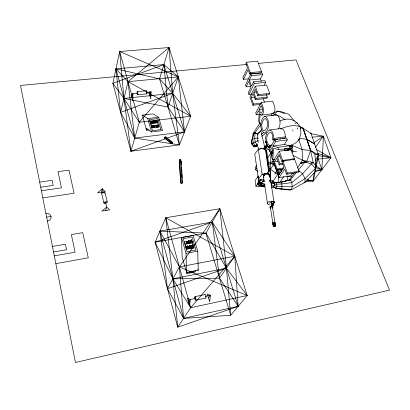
<?xml version="1.0" encoding="UTF-8"?>
<svg xmlns="http://www.w3.org/2000/svg" width="410" height="410" viewBox="0 0 410 410"><rect width="100%" height="100%" fill="white"/><g stroke="black" fill="none" stroke-linecap="round" stroke-linejoin="round"><path stroke-width="0.61" d="M275.346 139.733C270.287 141.983 274.51 133.286 270.318 132.23C265.731 134.26 265.449 142.629 269.575 145.401L272.112 145.053M270.518 182.322L272.24 182.968L272.732 182.394L272.737 181.005L269.98 179.99L269.191 180.912M271.451 187.18L273.906 186.893L274.439 185.453L274.72 182.722L272.732 182.394L272.742 181.005L274.72 182.722L276.273 182.532L276.776 184.187L276.847 186.678L274.439 185.453L271.594 185.827L271.671 182.824M290.905 150.629L290.931 148.097M270.272 179.431L270.364 175.639M270.395 174.373L270.913 152.663L272.158 152.546M277.79 169.35L277.657 174.383L279.497 174.721M278.19 182.347L278.528 169.745M287.287 180.718L287.42 176.326M170.909 142.88L171.857 143.664L172.318 142.234L166.122 137.186L165.168 136.863L164.466 137.396L164.712 138.247L170.878 143.336L171.857 143.664L172.579 143.116L172.318 142.234L171.339 141.906L165.168 136.863M252.97 135.474L253.078 133.434L259.935 123.087M253.288 134.921L253.359 133.563L255.076 132.948L257.408 133.947L258.192 134.957M255.076 132.948L254.697 138.508L255.138 142.065L256.973 144.52L254.81 145.919L253.616 146.119L251.53 143.91L251.489 141.019L253.262 135.413M260.729 123.292L259.479 123.451L260.16 114.113A5.499 2.255 83.5 0 0 262.221 114.744C265.173 111.1 262.62 106.139 261.278 102.413L272.66 101.121C274.039 104.801 276.612 109.793 273.572 113.375A5.468 2.322 83.6 0 1 272.153 113.452M271.205 115.856L271.353 113.995M266.403 143.546L266.172 146.201L266.664 147.564L266.162 146.893L265.957 145.463L266.29 146.39M304.645 181.912L313.327 180.943L314.05 173.01M274.485 159.639L272.681 159.905L273.757 148.21L278.723 149.722L290.382 148.082L289.501 145.745L284.35 144.494L272.845 146.083L275.674 141.44L287.282 139.866L286.564 137.965L274.966 139.528L268.924 149.527L269.606 151.408L272.137 151.054M272.732 182.394L269.852 181.328L269.98 179.99M300.356 128.996L300.479 127.735C296.609 119.371 287.774 116.845 279.769 121.216M284.847 150.89L285.093 148.44M158.081 126.905L158.747 126.413L158.516 125.619L157.619 125.311L156.953 125.803L157.184 126.598L158.081 126.905L158.429 126.418L158.516 125.619L157.548 124.85M272.881 223.142C273.106 224.659 276.386 222.758 274.126 222.574C271.148 222.461 273.583 228.58 275.417 225.725L272.532 207.368M273.347 226.166C273.209 225.269 275.033 224.993 275.417 225.725M155.877 121.867L156.84 122.621L157.507 122.134L157.276 121.345L156.384 121.042L155.718 121.529L155.943 122.318L156.84 122.621L157.184 122.129L157.276 121.345L156.312 120.596M154.252 122.928L154.918 122.441L154.693 121.647L153.796 121.345L153.125 121.831L153.35 122.626L154.252 122.928L154.693 121.647L153.74 120.899M253.359 133.563L252.637 139.226L253.324 142.982L255.292 145.611L256.978 145.945L256.445 146.211L253.016 145.791L254.958 146.959L255.953 145.811M152.879 127.53L153.325 126.239L152.423 125.937L151.751 126.429L151.977 127.223L152.879 127.53L153.555 127.033L153.325 126.239M151.654 123.236L152.325 122.744L152.1 121.954L151.198 121.647L150.526 122.139L150.752 122.928L151.654 123.236L152.1 121.954L151.157 121.201M205.605 296.789L205.615 296.409M307.126 180.072L313.327 180.943L318.457 155.098L310.913 133.168L298.675 125.808M179.975 160.392L180.205 159.234L181.251 161.642L182.583 182.839L181.861 183.429L180.861 183.096L180.59 182.178L179.237 160.971L180.205 159.234L181.251 161.642L180.518 162.222L181.861 183.429M262.482 181.128L262.057 183.121L259.468 186.201L259.176 185.069L258.756 185.566L259.458 186.155L264.435 186.945L259.93 185.592L257.526 184.428L257.326 183.644L260.063 180.349L264.896 181.65M167.224 138.124L184.546 131.871L178.299 76.875L119.653 51.506L112.868 83.343L130.923 151.234L179.411 144.889L190.701 116.25L169.053 47.534L119.653 51.506L123.963 98.415L130.923 151.234L165.435 138.77M187.006 246.902L187.242 245.923L188.246 248.158L187.544 248.783L186.57 248.47L186.299 247.527L187.242 245.923L188.246 248.158M189.645 243.873L189.569 242.602L188.564 240.368L188.328 241.357L187.626 241.972L187.898 242.904L188.866 243.217L189.569 242.602L188.564 240.368L187.626 241.972M272.43 206.389L273.895 201.935L271.994 206.015L272.43 206.389L274.285 201.992L272.235 201.269L273.895 201.935L272.43 206.389L271.722 201.889L271.425 202.248L272.132 206.748L272.763 206.127L274.285 201.992L273.511 201.874L271.994 206.015L272.132 206.748L273.511 201.874L271.41 201.213A3.347 1.758 -8.5 0 0 267.525 203.037A3.347 1.758 -8.5 0 0 270.169 204.826M101.434 192.285L102.29 188.759L105.308 191.706L97.544 192.864L102.29 188.759L103.315 193.033M191.101 248.921L191.019 247.645L190.02 245.411L189.779 246.395L189.077 247.015L189.348 247.958L190.322 248.27L191.019 247.645L190.02 245.411L189.077 247.015M191.086 240.854L191.332 239.87L192.326 242.1L191.629 242.715L190.66 242.402L190.389 241.469L191.332 239.87L192.326 242.1M271.651 187.267L273.224 186.837L275.771 188.272L276.453 188.287L276.837 186.658L292.171 186.765L305.06 178.616L315.351 168.418L316.048 166.06L314.803 153.975L310.611 150.48L303.046 128.197L300.135 127.09M193.863 248.409L193.515 246.2L192.787 244.903L192.546 245.887L191.844 246.507L191.921 247.778M260.063 180.349L259.689 181.83L257.526 184.428M131.897 97.693L132.932 93.685L137.929 93.172M179.237 160.971L179.513 161.888L180.518 162.222L180.205 159.234L179.513 161.888L180.861 183.096M187.898 242.904L188.564 240.368L188.866 243.217M187.544 248.783L187.242 245.923L186.57 248.47L186.647 249.746M190.66 242.402L191.332 239.87L191.629 242.715M189.348 247.958L190.02 245.411L190.322 248.27M192.116 247.445L192.787 244.903L193.786 247.138L193.089 247.758L192.116 247.445L191.844 246.507L192.787 244.903L193.089 247.758M105.78 210.494L106.687 207.086L105.513 202.202M290.388 145.986L295.917 142.731L299.182 139.636L300.919 133.235L300.479 127.735M130.923 151.234L139.272 122.262L178.299 76.875L163.877 64.601L115.953 68.859L120.581 112.361L134.716 138.073L179.411 144.889L172.707 93.347L169.053 47.534L128.023 81.692L120.581 112.361L172.707 93.347L190.701 116.25L139.272 122.262L123.963 98.415L112.868 83.343L163.877 64.601L184.546 131.871L134.716 138.073L115.953 68.859L159.546 78.863L172.707 93.347L123.963 98.415L168.038 107.102L184.546 131.871M149.87 95.822L151.044 91.835L146.672 92.281M169.053 47.534L159.546 78.863L179.411 144.889M315.572 164.569L318.457 155.098L310.611 150.48L302.134 149.594L291.551 145.171M149.055 129.975L146.57 130.272L147.118 128.509M288.245 148.958L287.861 150.152L285.416 150.711M272.932 204.564L273.895 201.935M155.113 242.197L165.753 217.761L219.837 208.721L247.184 295.528L230.686 315.295L183.583 318.38L167.485 288.717L159.931 231.122L212.252 222.051L234.792 256.194L238.154 306.347L177.709 327.18L155.113 242.197L212.252 222.051L238.154 306.347L183.583 318.38L159.931 231.122L205.958 233.116L226.428 268.191L247.184 295.528L190.696 307.715L177.709 327.18L172.871 278.851L165.753 217.761L234.792 256.194L219.504 278.134L172.871 278.851L155.113 242.197L205.958 233.116L219.837 208.721L226.428 268.191L230.686 315.295L205.958 233.116M243.504 79.325L248.065 69.623L249.669 73.984L260.852 72.888L261.508 71.571L257.603 61.218L246.461 62.238L245.841 63.581L247.435 67.901L242.889 77.628L243.504 79.325L248.383 78.838M249.669 73.984L250.3 72.662L246.461 62.238M261.375 81.329L260.478 78.935L262.656 74.605L262 72.877L250.787 73.979L245.534 84.937L246.159 86.653L250.443 86.202M246.159 86.653L248.711 81.359L250.91 87.371L248.322 92.624L248.947 94.361L252.022 94.028M264.117 85.213L265.588 82.374L264.927 80.621L253.662 81.774L251.54 86.09L249.336 80.063L251.432 75.717L250.787 73.979M248.947 94.361L254.313 83.537L253.662 81.774M266.264 94.382L267.299 97.144L266.623 98.405L255.399 99.661L256.045 98.395L253.81 92.281L255.307 89.303L257.736 95.894L269.047 94.648L269.734 93.367L266.597 85.049L255.307 86.233L249.91 97.021L252.898 105.278L260.314 104.422M252.898 105.278L253.539 104.037L251.171 97.518L253.165 93.557L255.399 99.661M257.736 95.894L258.397 94.607L255.307 86.233M278.528 128.955C280.732 124.727 281.024 117.701 276.683 114.846L264.558 116.322C259.807 120.017 259.279 129.304 264.055 133.091C269.841 130.652 270.169 119.802 265.255 116.235L264.558 116.322M261.278 102.413L255.686 112.97L256.332 114.759L259.438 114.385M255.425 146.073L254.958 146.959L253.354 145.888M256.332 114.759L258.536 110.628L259.289 112.688L258.628 121.099L259.479 123.451M259.156 109.465L261.293 105.457C262.154 107.707 263.522 110.777 261.524 112.847L260.929 112.97L260.304 112.345L259.156 109.465L262.292 109.096M253.687 145.986L255.486 146.693L253.959 146.062L252.053 143.633L251.694 140.184L252.637 139.226L254.697 138.508L257.459 137.95L258.628 138.365M254.436 145.898L256.445 146.211M254.907 145.74L256.978 145.945M257.188 134.992L257.782 133.906L260.929 130.949L265.229 149.517A2.768 1.619 -8.8 0 0 264.752 148.768L264.271 148.502M195.939 270.262L194.868 272.035L186.832 273.624L187.867 271.851M315.439 167.029L316.048 166.06L313.178 162.555L306.87 161.161L300.023 163.867L302.426 160.141L302.134 149.594L298.757 139.462M194.13 270.887L193.725 271.563L188.907 272.517L189.307 271.84L192.321 271.246M284.453 138.508L285.473 136.873C284.981 133.962 284.73 128.812 281.019 128.494L269.529 129.975C264.317 133.732 264.737 142.475 268.688 147.108L269.575 145.401M272.916 140.061L273.901 138.426C273.383 135.52 273.209 130.375 269.529 129.975M315.218 160.484L318.457 155.098L314.803 153.975M269.606 151.408L271.994 147.482L272.696 147.661L271.784 157.43L272.681 159.905M267.622 158.029L272.24 150.496M297.496 167.936L300.094 163.759L305.066 162.032L306.316 162.109M293.601 159.869L294.39 158.706L290.951 149.588L279.287 151.239L273.096 161.053L276.366 170.088L283.023 169.084M274.249 159.439L271.579 163.672L275.069 166.076M284.35 144.494L287.282 139.866M276.366 170.088L277.098 168.971L274.51 161.832L276.796 158.229L279.241 164.922L282.9 164.374M279.241 164.922L279.984 163.774L277.529 157.071L279.251 154.36L281.911 161.591L284.376 161.227M269.519 170.873L274.259 163.441L277.657 174.383L279.548 174.183M188.518 302.18L190.245 299.51L195.744 298.347M281.911 161.591L282.674 160.423L294.39 158.706M279.082 177.591L284.714 169.202L286.564 174.224L298.326 172.41L299.131 171.272L294.636 159.357L282.915 161.079L282.152 162.242L283.986 167.224L278.38 175.639L279.082 177.591L290.618 175.798L292.438 173.179M274.823 174.188L277.883 169.525M272.86 181.62L281.122 169.145M292.094 152.587L293.012 151.198L291.894 147.774M310.595 133.639L310.913 133.168L310.826 133.691L323.357 136.197L330.962 157.783L313.327 180.943L306.598 179.857M279.845 182.332L283.71 176.659M286.564 174.224L287.343 173.087L299.131 171.272M281.014 182.199L289.234 180.205L294.477 172.584M219.837 208.721L179.385 266.915L167.485 288.717L226.428 268.191L172.871 278.851L190.696 307.715L234.792 256.194L179.385 266.915L159.931 231.122M208.526 297.921L210.422 295.241L207.404 294.062L209.653 301.801L210.422 295.241L205.528 296.276M315.362 147.487L323.357 136.197L312.087 137.201M269.524 177.058L270.646 175.623L268.719 173.773L267.612 173.353L267.494 172.6L268.601 171.216L265.178 147.569L263.881 149.671L263.671 148.333L262.984 148.271L258.326 149.184L254.764 154.093L258.449 179.032L264.25 179.975L263.169 181.369M253.078 133.434L254.974 132.758L260.852 124.676M318.457 155.098L318.124 155.559L330.962 157.783L316.233 149.424M263.461 148.615L265.372 146.011L269.011 171.549L267.612 173.353L262.128 174.219L258.449 179.032M256.624 165.481L255.163 167.444L255.502 169.75L257.88 171.272M255.502 169.75L256.962 167.787M257.982 176.725L255.112 180.497L255.932 186.196L258.464 186.596L259.192 185.658M296.292 172.472L290.598 179.887L289.234 180.205M255.932 186.196L258.961 182.265M260.401 180.395L261.119 179.462M267.018 144.904L267.253 145.504L266.162 146.893L266.961 148.251L266.459 146.852M303.948 182.476L305.127 182.26L314.572 172.564L315.351 168.418L311.426 163.964L305.066 162.032L298.188 170.001L302.565 173.83L305.06 178.616L305.127 182.26L291.474 189.763L290.101 190.025L280.87 189.159L275.766 188.236L291.474 189.763L292.171 186.765L291.823 182.604L290.598 179.887L281.173 182.045L275.597 182.537M272.645 115.435L274.28 114.58L277.539 111.069L281.88 111.894L288.958 114.359L294.283 121.109M261.744 129.35L257.547 133.86L254.974 132.758M256.973 144.52L257.7 143.889M261.231 134.465L263.666 132.425M180.59 182.178L181.03 181.82M300.043 127.812L303.046 128.197L310.611 150.48L313.178 162.555L311.426 163.964L302.565 173.83L291.823 182.604L281.813 183.936L274.649 184.259L272.24 182.968M261.662 136.279L266.7 132.579M266.372 141.645L265.531 142.26L266.531 143.479M281.619 171.611L277.657 174.383L269.047 168.274M314.106 142.608L323.357 136.197L321.896 169.689L315.146 171.785M284.622 149.348L285.57 148.702L287.533 149.225L290.567 148.733L292.709 147.605L291.674 144.868M251.53 143.91L258.551 140.353M298.178 140.159L299.182 139.636M280.271 128.843L281.019 128.494M271.958 113.596L277.539 111.069L284.812 113.58M280.296 128.95C286.349 126.639 293.391 124.209 299.746 126.577M289.332 146.396L290.859 145.842L292.32 146.575M274.756 183.075L276.273 182.532M280.87 189.159L281.624 188.892L281.978 186.934L281.813 183.936L281.173 182.045M253.959 146.062L257.413 145.494M268.284 163.021L272.901 161.576M290.336 145.606L292.033 145.078M281.286 182.291L290.239 179.513M300.899 162.729L302.052 162.427M195.688 300.217L205.779 298.075M194.97 296.65L205.056 294.529M198.209 270.262L186.56 272.558L185.996 253.359L181.507 237.544L193.171 235.463L197.758 251.156L198.209 270.262L197.856 269.052M185.996 253.359L197.758 251.156M193.366 245.472L186.037 246.82L186.119 248.096M185.269 244.134L192.592 242.802M55.857 263.666L88.278 257.818L82.738 232.66L71.355 234.566L75.102 252.211L54.315 255.881M164.466 137.396L170.621 142.454L170.878 143.336L172.579 143.116M53.541 251.996L66.528 249.726L65.385 244.222L52.444 246.446M46.632 217.162L51.009 216.47A4.454 3.946 -0.4 0 1 47.406 221.057M284.863 150.619L289.014 150.25M150.752 122.928L152.325 122.744M153.35 122.626L154.918 122.441M155.943 122.318L157.507 122.134M277.098 168.971L283.766 167.962M42.809 197.886L74.072 193.269L68.982 170.15L57.994 171.641L61.433 187.857L41.389 190.747M279.984 163.774L282.434 163.411M274.51 161.832L278.134 161.299M151.977 127.223L153.555 127.033L152.602 126.26M157.184 126.598L158.747 126.413M277.529 157.071L279.968 156.717M40.682 187.18L53.203 185.397L52.157 180.344L39.673 182.086M272.845 146.083L277.857 147.364L289.501 145.745M269.626 145.545L271.528 145.284M268.688 147.108L270.585 146.841M266.438 142.639L265.839 142.716L265.998 141.419L265.531 142.26L266.541 143.459M273.901 138.426L285.473 136.873M272.86 139.907L274.685 139.661M276.56 139.569L277.775 139.405M279.599 139.159L280.809 138.995M282.633 138.754L283.848 138.59M275.966 114.933L276.683 114.846M146.006 128.186L151.521 131.969L162.555 130.616L158.655 117.27L153.053 113.893L142.337 115.107L146.57 130.272M261.539 115.041L272.87 113.672M151.521 125.824L158.398 125.004M150.87 123.543L157.737 122.733L156.769 121.98M142.337 115.107L147.708 118.531L158.655 117.27M253.539 104.037L260.97 103.192M251.171 97.518L254.876 97.108M256.045 98.395L267.299 97.144M258.397 94.607L269.734 93.367M253.81 92.281L256.301 92.014M315.423 170.375L321.896 169.689L317.54 156.984M254.313 83.537L265.588 82.374M137.688 94.766L146.739 93.839M249.336 80.063L260.478 78.935M137.299 91.671L146.355 90.754M268.54 163.974L274.567 163.37M317.658 159.121L330.962 157.783L317.601 153.299M251.432 75.717L262.656 74.605M250.3 72.662L261.508 71.571M246.887 64.452L20.5 85.444L75.46 362.466L389.5 290.131L295.989 59.896L258.361 63.386M275.592 182.552L279.215 182.394M289.409 146.595L291.167 146.652L292.709 147.605M311.308 162.432L313.178 162.555M273.224 186.837L276.453 188.287M269.816 149.983L268.688 149.875L267.156 148.927L266.828 148.015M299.561 138.411L306.798 139.251L314.66 144.043L306.88 139.323M255.891 145.217L257.429 145.401M271.994 206.015L272.763 206.127M259.94 185.638L264.798 186.376M266.177 173.353A2.834 1.578 -8.7 0 0 263.856 174.501L262.128 174.219L258.326 149.184M296.604 151.818L293.012 151.198L291.32 150.434L290.526 148.753M256.491 144.833L257.485 145.012M286.744 176.054L291.987 177.017M307.295 179.836L313.327 180.943M146.575 92.803L146.56 91.83M272.742 153.053L270.913 152.663L272.025 156.256M293.068 155.523L302.426 160.141L306.87 161.161L310.611 150.48L303.046 128.197M289.245 147.754L290.382 148.082M274.28 114.58L276.002 115.097M277.15 115.446L280.02 116.307L285.124 119.817M271.41 201.213L273.511 201.874M260.575 184.884L260.278 183.752L257.813 183.055L258.018 183.839L264.804 186.273M272.66 153.248L270.913 152.663L272.45 153.678M315.987 167.716L321.896 169.689L316.089 166.127M164.712 138.247L165.291 138.442M272.235 201.269L274.285 201.992M261.688 183.562L261.39 182.424L258.992 181.64L259.197 182.424L265.214 184.884M155.718 121.529L157.184 122.129L156.384 121.042M153.125 121.831L154.59 122.436L153.796 121.345M150.526 122.139L151.987 122.744L151.198 121.647M156.953 125.803L158.429 126.418L157.619 125.311M151.751 126.429L153.222 127.044L152.423 125.937M247.184 295.528L179.385 266.915L183.583 318.38M266.433 143.295L267.602 146.513L269.964 147.528L269.185 146.729M172.267 143.172L170.621 142.454L171.339 141.906L172.082 143.064M264.855 186.207L258.648 183.08L258.443 182.296M264.763 184.5L259.689 181.83L259.484 181.046M190.701 116.25L128.023 81.692L115.953 68.859M279.605 169.202L281.685 170.642M272.178 182.563L274.649 184.259M302.426 160.141L305.066 162.032M154.191 122.282L155.149 123.036L154.57 121.037M153.97 125.378L156.384 127.325L155.805 125.311M264.752 148.768L266.649 150.67L270.646 175.623L268.934 175.342A2.834 1.578 -8.7 0 0 268.719 173.773M267.602 146.513L268.868 147.954L267.253 145.504M258.628 142.296L257.511 140.866L257.408 133.947M238.154 306.347L219.504 278.134L212.252 222.051M287.682 149.066L288.317 150.142M256.911 145.325L259.315 149.66M296.825 122.692L297.281 123.861M295.031 122.657L295.446 123.733M297.112 128.033L297.532 129.114M292.627 129.908L293.078 131.087M290.859 145.842L291.167 146.652M263.159 98.646L264.465 102.177M274.966 139.528L275.674 141.44M277.857 147.364L278.723 149.722M279.287 151.239L282.674 160.423M282.915 161.079L287.343 173.087M291.151 145.494L291.52 146.636M289.024 148.763L289.393 149.896M273.142 159.849L273.701 161.642M182.583 182.839L182.235 180.672M166.122 137.186L166.219 137.524M166.275 137.704L166.373 138.037M155.487 120.929L156.061 122.928M156.722 125.204L157.302 127.218M190.804 243.125L190.127 240.772L190.204 242.043M192.264 248.173L191.578 245.8L191.695 247.712M189.83 243.304L189.153 240.947L189.307 243.489M190.604 245.979L191.285 248.352M152.894 121.232L153.473 123.236M154.124 125.511L154.703 127.53M187.365 241.27L188.041 243.627M188.81 246.313L189.492 248.685M151.982 121.339L152.556 123.343M153.207 125.624L153.786 127.638M187.062 243.806L186.386 241.449L186.55 243.996M187.831 246.492L188.513 248.865M147.708 118.531L151.521 131.969M186.832 273.624L182.107 256.696L181.507 237.544M119.653 51.506L139.272 122.262M165.753 217.761L190.696 307.715M105.052 192.854L107.261 202.012M101.706 193.74L103.894 202.909M269.678 180.344L269.852 181.328M269.847 175.88L270.636 180.841M270.836 182.081L273.998 201.92M273.27 201.684L273.414 202.596M274.931 222.845L275.402 225.869M274.808 222.732L275.31 226.012M274.623 222.645L275.156 226.146M274.392 222.589L274.823 225.341M274.603 224.065L274.951 226.264M274.126 222.574L274.556 225.326M274.269 223.609L274.7 226.351M273.849 222.599L274.428 226.407M273.578 222.656L274.152 226.433M273.367 222.768A1.01 0.507 -8.4 0 0 273.485 223.64A1.01 0.507 -8.4 0 0 274.92 222.989A1.01 0.507 -8.4 0 0 273.367 222.768L273.885 226.417M273.121 222.866L273.654 226.361M272.968 222.999L273.47 226.279M270.441 207.675L273.291 226.033M263.399 176.843L264.066 181.184M264.445 183.665L267.479 203.514M258.069 176.208L258.018 175.869L258.761 182.527M258.151 176.777L258.915 181.927M134.716 138.073L128.023 81.692L178.299 76.875L168.038 107.102L163.877 64.601M181.015 161.355L181.215 164.471M181.41 167.587L181.645 171.324M181.84 174.44L182.04 177.556M189.338 242.305L189.415 243.576M192.095 241.803L192.172 243.074M180.205 159.234L180.215 159.803M187.242 245.923L187.252 246.446M190.02 245.411L190.03 245.938M188.564 240.368L188.574 240.89M192.787 244.903L192.797 245.426M191.332 239.87L191.337 240.393M101.829 193.899A1.732 0.717 -13.7 0 1 102.444 192.869A1.732 0.717 -13.7 0 1 104.606 192.546A1.732 0.717 -13.7 0 1 104.74 193.464M146.18 91.025A1.558 0.41 83.6 0 1 146.729 91.21A1.558 0.41 83.6 0 1 146.98 93.193A1.558 0.41 83.6 0 1 146.513 93.69M204.933 294.626A1.809 0.538 78.8 0 1 205.979 296.399A1.809 0.538 78.8 0 1 205.471 297.901M270.846 208.295A1.486 0.774 -8.5 0 1 270.292 207.193A1.486 0.774 -8.5 0 1 272.547 206.865A1.486 0.774 -8.5 0 1 272.317 208.08M270.805 208.013A1.056 0.548 -8.5 0 1 270.636 207.291A1.056 0.548 -8.5 0 1 272.025 206.988A1.056 0.548 -8.5 0 1 272.43 207.66M270.426 207.562A1.486 0.774 -8.5 0 1 270.118 206.604A1.486 0.774 -8.5 0 1 271.912 206.081A1.486 0.774 -8.5 0 1 272.834 206.855M270.344 207.019A1.056 0.548 -8.5 0 1 270.359 206.876M270.795 206.471A1.056 0.548 -8.5 0 1 272.071 206.373M269.923 203.432A1.051 0.553 -8.5 0 1 270.123 202.663A1.051 0.553 -8.5 0 1 271.533 202.555A1.051 0.553 -8.5 0 1 271.574 203.304M274.095 202.54A3.347 1.758 -8.5 0 1 273.291 203.908M272.645 204.288A3.347 1.758 -8.5 0 1 271.876 204.575M272.957 201.448A3.347 1.758 -8.5 0 1 273.921 202.104M263.963 177.668A3.26 1.809 -8.7 0 1 264.353 175.29A3.26 1.809 -8.7 0 1 268.504 174.67A3.26 1.809 -8.7 0 1 269.534 176.838M264.214 175.588A2.337 1.302 -8.7 0 1 266.213 173.63A2.337 1.302 -8.7 0 1 268.673 174.921M264.081 176.064A2.834 1.578 -8.7 0 1 263.856 174.501M264.624 149.26A2.276 1.333 -8.8 0 1 264.747 149.588M260.396 149.086A2.768 1.619 -8.8 0 1 262.267 148.323M45.864 213.282A4.454 3.946 -0.4 0 1 51.009 216.48M195.124 298.044L195.447 299.028L195.124 298.044M132.932 93.685L132.722 100.675L131.077 94.72L132.932 93.685M261.805 124.753C261.775 126.828 261.836 129.914 264.025 130.862C268.043 128.904 269.109 121.068 265.28 118.49C262.877 119.351 262.164 122.472 261.805 124.753M151.044 91.835L150.726 98.774L149.014 92.88L151.044 91.835M137.355 92.885L137.555 93.736L137.355 92.885M190.245 299.51L189.604 306.111L187.437 298.265L190.245 299.51M105.052 202.484C105.821 203.365 106.626 201.474 105.052 202.484M272.737 181.005L272.486 181.297L272.742 181.005M106.687 207.086L101.849 211.114L109.69 209.874L106.687 207.086M194.053 247.84L186.714 249.198L184.597 241.772L191.906 240.45L194.053 247.84M195.929 249.992L186.95 251.668L183.244 238.661L192.162 237.062L195.929 249.992M160.889 129.611L152.464 130.636L149.317 119.587L157.686 118.613L160.889 129.611M158.983 127.013L152.1 127.843L150.301 121.539L157.158 120.735L158.983 127.013M104.56 203.247A1.742 0.702 -13.8 0 0 107.266 202.202A1.742 0.702 -13.8 0 0 104.904 201.935A1.742 0.702 -13.8 0 0 104.56 203.247M137.083 92.209A1.563 0.395 83.6 0 0 137.581 94.746A1.563 0.395 83.6 0 0 137.816 92.701A1.563 0.395 83.6 0 0 137.083 92.209M194.724 297.265A1.819 0.518 78.9 0 0 195.544 300.192A1.819 0.518 78.9 0 0 195.719 297.85A1.819 0.518 78.9 0 0 194.724 297.265M273.916 226.381A1.01 0.502 -8.4 0 0 275.351 225.731A1.01 0.502 -8.4 0 0 273.793 225.515A1.01 0.502 -8.4 0 0 273.916 226.381"/></g></svg>
